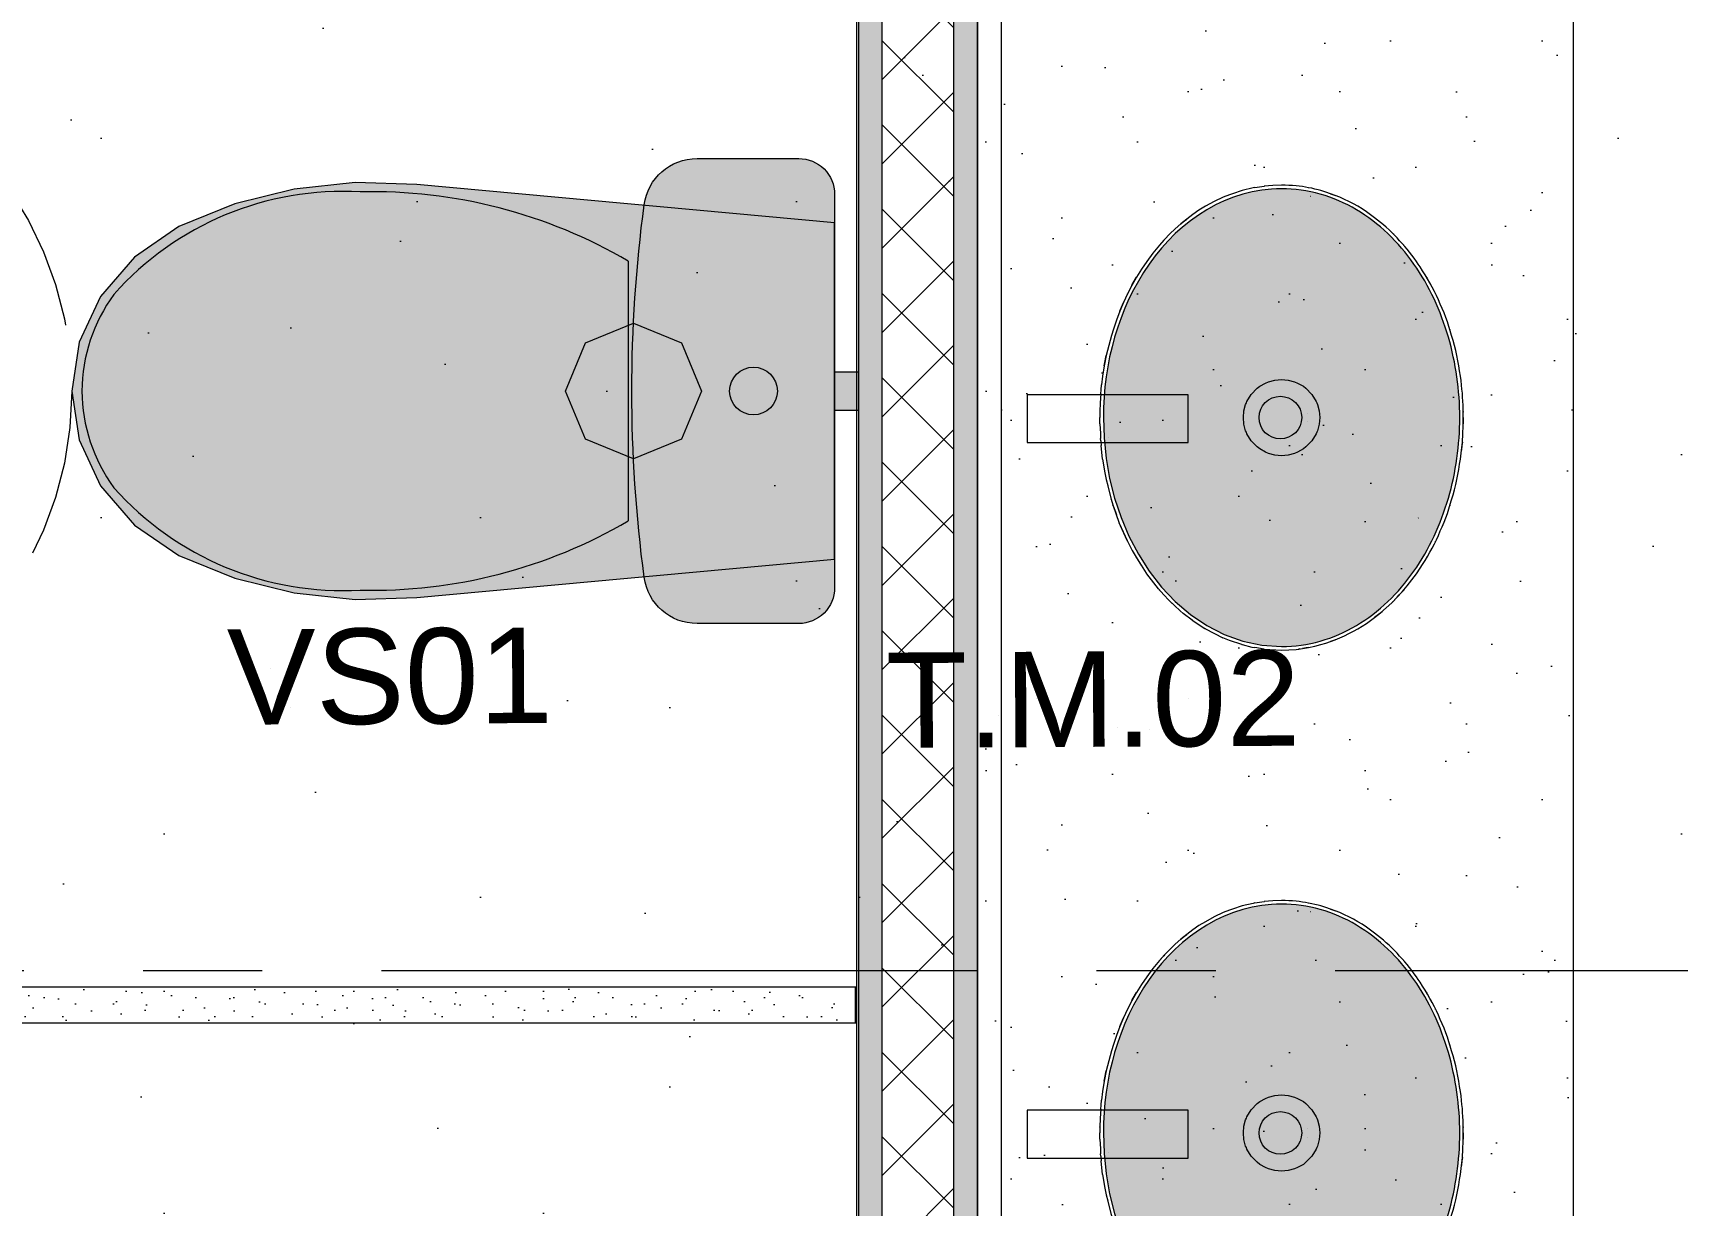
# Model space of a CAD drawing. Header units: metres. Extents: x -77 to 21.6, y -70.6 to -27.7.
# Drawn here: x -48.105 to -46.726, y -55.761 to -54.778 of the extents above; entities that cross this region are included whole.
import ezdxf

# ---------------------------------------------------------------- set-up
doc = ezdxf.new("R2010")
doc.units = ezdxf.units.M
doc.header["$MEASUREMENT"] = 0
doc.linetypes.add('Dot & Dashed', pattern=[0.6, 0.5, -0.05, 0, -0.05])
doc.linetypes.add('Hidden Line (2)', pattern=[0.195611, 0.141111, -0.0545])
for name, color, linetype, lineweight in [('0_Caneta_No__99', 7, 'Continuous', 20), ('LAJES.EST_Caneta_No__96', 252, 'Continuous', 0), ('LOUCAS-METAIS.ARQ_Caneta_No__96', 252, 'Continuous', 0), ('NOTAS BANCADAS_Caneta_No__99', 7, 'Continuous', 20), ('PAREDE CONSTRUIR_Caneta_No__241', 7, 'Continuous', 13), ('PAREDE CONSTRUIR_Caneta_No__83', 84, 'Continuous', 0), ('PAREDE.ARQ_Caneta_No__1', 7, 'Continuous', 35), ('PAREDE.ARQ_Caneta_No__241', 7, 'Continuous', 13)]:
    doc.layers.add(name, color=color, linetype=linetype, lineweight=lineweight)
for name, color, linetype, lineweight, true_color in [('LAJES.EST_Caneta_No__18', 7, 'Continuous', 0, 0xdfdfdf), ('LOUCAS-METAIS.ARQ_Caneta_No__13', 7, 'Continuous', 0, 0xaaaaaa), ('LOUCAS-METAIS.ARQ_Caneta_No__16', 7, 'Continuous', 0, 0xc9c9c9), ('LOUCAS-METAIS.ARQ_Caneta_No__18', 7, 'Continuous', 0, 0xdfdfdf), ('LOUCAS-METAIS.ARQ_Caneta_No__19', 7, 'Continuous', 0, 0xe9e9e9), ('PAREDE.ARQ_Caneta_No__97', 7, 'Continuous', 5, 0x6b6b6b), ('ZONA_Caneta_No__56', 7, 'Continuous', 0, 0xffe495)]:
    doc.layers.add(name, color=color, linetype=linetype, lineweight=lineweight, true_color=true_color)
doc.layers.add('NOTAS BANCADAS', color=7, linetype='Continuous')
doc.layers.add('PAREDE CONSTRUIR', color=7, linetype='Continuous')
doc.styles.add('GENERATED_STYLE_1', font='arial.ttf')
pattern_1 = [(45, (0, 0.2), (-0.06363961, 0.06363961), [0, -0.06, 0, -0.09]), (110, (0.2, 0.2), (0.08457234, 0.03078181), [0, -0.044, 0, -0.076])]

# ---------------------------------------------------------------- blocks, each defined once
blk = doc.blocks.new('WC Disabled 26')
at = {"layer": 'LOUCAS-METAIS.ARQ_Caneta_No__18', "linetype": 'Continuous', "lineweight": 0, "true_color": 0xdfdfdf}
for points in [[(-0.0113, -0.02), (0, -0.02), (0, 0), (-0.0113, 0)], [(0, -0.02), (0.0113, -0.02), (0.0113, 0), (0, 0)], [(0.0113, -0.02), (0.016, -0.02), (0.016, 0), (0.0113, 0)], [(-0.016, -0.02), (-0.0113, -0.02), (-0.0113, 0), (-0.016, 0)], [(0.165, -0.02), (-0.165, -0.02, 0.414214), (-0.195, -0.05), (-0.195, -0.1354, 0.375967), (-0.1562, -0.1797, 0.066259), (0.1562, -0.1797, 0.375967), (0.195, -0.1354), (0.195, -0.05, 0.414214)], [(-0.1694, -0.4734), (-0.157, -0.5232), (-0.138, -0.5701), (-0.1124, -0.6073), (-0.0794, -0.6358), (-0.041, -0.6538), (0, -0.66), (0.041, -0.6538), (0.0794, -0.6358), (0.1124, -0.6073), (0.138, -0.5701), (0.157, -0.5232), (0.1694, -0.4734), (0.1749, -0.4221), (0.1733, -0.3704), (0.141, -0.02), (-0.141, -0.02), (-0.1733, -0.3704), (-0.1749, -0.4221)]]:
    blk.add_hatch(color=254, dxfattribs=at).paths.add_polyline_path(points)
at = {"layer": 'LOUCAS-METAIS.ARQ_Caneta_No__13', "color": 253, "linetype": 'Continuous', "lineweight": 0, "true_color": 0xaaaaaa}
for p, q in [((-0.0113, 0), (0, 0)), ((0, 0), (0.0113, 0)), ((0.0113, 0), (0.016, 0)), ((0.016, -0.02), (0.016, 0)), ((-0.016, 0), (-0.0113, 0)), ((-0.016, -0.02), (-0.016, 0)), ((-0.016, -0.02), (-0.0113, -0.02)), ((-0.0113, -0.02), (0, -0.02)), ((0, -0.02), (0.0113, -0.02)), ((0.0113, -0.02), (0.016, -0.02)), ((-0.0403, -0.1484), (0, -0.1317)), ((0, -0.1317), (0.0403, -0.1484)), ((-0.057, -0.1887), (-0.0403, -0.1484)), ((0.0403, -0.1484), (0.057, -0.1887)), ((0, -0.193), (-0.1089, -0.193)), ((-0.0403, -0.229), (-0.057, -0.1887)), ((0.1089, -0.193), (0, -0.193)), ((0.057, -0.1887), (0.0403, -0.229)), ((0, -0.2457), (-0.0403, -0.229)), ((0.0403, -0.229), (0, -0.2457))]:
    blk.add_line(p, q, dxfattribs=at)
at = {"layer": 'LOUCAS-METAIS.ARQ_Caneta_No__13', "color": 253, "linetype": 'Continuous', "lineweight": 0, "true_color": 0xaaaaaa, "flags": 128}
blk.add_lwpolyline([(0.165, -0.02, -0.414214), (0.195, -0.05), (0.195, -0.1354, -0.375967), (0.1562, -0.1797, -0.066259), (-0.1562, -0.1797, -0.375967), (-0.195, -0.1354), (-0.195, -0.05, -0.414214), (-0.165, -0.02)], format="xyb", close=True, dxfattribs=at)
blk.add_lwpolyline([(-0.1694, -0.4734), (-0.157, -0.5232), (-0.138, -0.5701), (-0.1124, -0.6073), (-0.0794, -0.6358), (-0.041, -0.6538), (0, -0.66), (0.041, -0.6538), (0.0794, -0.6358), (0.1124, -0.6073), (0.138, -0.5701), (0.157, -0.5232), (0.1694, -0.4734), (0.1749, -0.4221), (0.1733, -0.3704), (0.141, -0.02), (-0.141, -0.02), (-0.1733, -0.3704), (-0.1749, -0.4221)], close=True, dxfattribs=at)
at = {"layer": 'LOUCAS-METAIS.ARQ_Caneta_No__13', "color": 253, "linetype": 'Continuous', "lineweight": 0, "true_color": 0xaaaaaa}
blk.add_circle((0, -0.088), 0.02, dxfattribs=at)
for centre, major_axis, start_param, end_param in [((0.2581, -0.4079), (0, 0.4255), 1.041392, 1.594412), ((-0.2581, -0.4079), (0, 0.4255), 4.688771, 5.241791), ((0.0895, -0.4323), (0, 0.2571), 1.515065, 2.415654), ((-0.0895, -0.4323), (0, 0.2571), 3.867528, 4.768116), ((0.0008, -0.5128), (0, 0.1386), 2.509088, 3.135732), ((-0.0008, -0.5128), (0, 0.1386), 3.147454, 3.774097)]:
    blk.add_ellipse(centre, major_axis=major_axis, ratio=0.999377, start_param=start_param, end_param=end_param, dxfattribs=at)
blk = doc.blocks.new('Tap 26')
at = {"layer": 'LOUCAS-METAIS.ARQ_Caneta_No__96', "color": 252, "linetype": 'Continuous', "lineweight": 0, "flags": 128}
blk.add_lwpolyline([(-0.02, -0.115), (0.02, -0.115), (0.02, 0.02), (-0.02, 0.02)], close=True, dxfattribs=at)
blk = doc.blocks.new('Cuba deca Oval 40x30(1)')
at = {"layer": 'LOUCAS-METAIS.ARQ_Caneta_No__19', "linetype": 'Continuous', "lineweight": 0, "true_color": 0x747474}
blk.add_hatch(color=8, dxfattribs=at).paths.add_polyline_path([(0.0076, 0.12), (0.0101, 0.1121), (0.0131, 0.1044), (0.0166, 0.097), (0.0206, 0.0897), (0.0251, 0.0827), (0.0299, 0.076), (0.0352, 0.0695), (0.0407, 0.0633), (0.0467, 0.0574), (0.0529, 0.0518), (0.0594, 0.0465), (0.0662, 0.0415), (0.0732, 0.0368), (0.0805, 0.0324), (0.0879, 0.0283), (0.0955, 0.0245), (0.1033, 0.0211), (0.1112, 0.0179), (0.1192, 0.0151), (0.1274, 0.0125), (0.1356, 0.0103), (0.1439, 0.0083), (0.1524, 0.0067), (0.1608, 0.0054), (0.1693, 0.0043), (0.1779, 0.0036), (0.1864, 0.0031), (0.195, 0.003), (0.2121, 0.0036), (0.2292, 0.0054), (0.2461, 0.0083), (0.2626, 0.0125), (0.2788, 0.0179), (0.2945, 0.0245), (0.3096, 0.0324), (0.3238, 0.0415), (0.3371, 0.0518), (0.3493, 0.0633), (0.3601, 0.076), (0.3694, 0.0897), (0.3769, 0.1044), (0.3824, 0.12), (0.3858, 0.136), (0.387, 0.1525), (0.3869, 0.1566), (0.3867, 0.1608), (0.3863, 0.1649), (0.3858, 0.169), (0.3852, 0.173), (0.3844, 0.1771), (0.3835, 0.1811), (0.3824, 0.185), (0.3812, 0.189), (0.3799, 0.1929), (0.3785, 0.1967), (0.3769, 0.2006), (0.3752, 0.2043), (0.3734, 0.208), (0.3714, 0.2117), (0.3694, 0.2153), (0.3672, 0.2188), (0.3649, 0.2223), (0.3626, 0.2257), (0.3601, 0.229), (0.3575, 0.2323), (0.3548, 0.2355), (0.3521, 0.2387), (0.3493, 0.2417), (0.3463, 0.2447), (0.3433, 0.2476), (0.3402, 0.2505), (0.3371, 0.2532), (0.3339, 0.2559), (0.3306, 0.2585), (0.3272, 0.2611), (0.3238, 0.2635), (0.3203, 0.2659), (0.3168, 0.2682), (0.3132, 0.2705), (0.3095, 0.2726), (0.3059, 0.2747), (0.3021, 0.2767), (0.2983, 0.2786), (0.2945, 0.2805), (0.2906, 0.2822), (0.2867, 0.2839), (0.2828, 0.2855), (0.2788, 0.2871), (0.2748, 0.2885), (0.2708, 0.2899), (0.2667, 0.2912), (0.2626, 0.2925), (0.2585, 0.2936), (0.2544, 0.2947), (0.2502, 0.2957), (0.2461, 0.2967), (0.2419, 0.2975), (0.2376, 0.2983), (0.2334, 0.299), (0.2292, 0.2996), (0.2249, 0.3002), (0.2207, 0.3007), (0.2164, 0.3011), (0.2121, 0.3014), (0.2079, 0.3017), (0.2036, 0.3019), (0.1993, 0.302), (0.195, 0.302), (0.1928, 0.302), (0.1907, 0.302), (0.1864, 0.3019), (0.1821, 0.3017), (0.1779, 0.3014), (0.1736, 0.3011), (0.1693, 0.3007), (0.1651, 0.3002), (0.1608, 0.2996), (0.1566, 0.299), (0.1523, 0.2983), (0.1481, 0.2975), (0.1439, 0.2966), (0.1398, 0.2957), (0.1356, 0.2947), (0.1315, 0.2936), (0.1274, 0.2925), (0.1233, 0.2912), (0.1192, 0.2899), (0.1152, 0.2885), (0.1112, 0.2871), (0.1072, 0.2855), (0.1033, 0.2839), (0.0993, 0.2822), (0.0955, 0.2805), (0.0917, 0.2786), (0.0879, 0.2767), (0.0841, 0.2747), (0.0804, 0.2726), (0.0768, 0.2705), (0.0732, 0.2682), (0.0697, 0.2659), (0.0662, 0.2635), (0.0628, 0.2611), (0.0594, 0.2585), (0.0561, 0.2559), (0.0529, 0.2532), (0.0497, 0.2505), (0.0467, 0.2476), (0.0437, 0.2447), (0.0407, 0.2417), (0.0379, 0.2387), (0.0351, 0.2355), (0.0325, 0.2323), (0.0299, 0.229), (0.0274, 0.2257), (0.0251, 0.2223), (0.0228, 0.2188), (0.0206, 0.2153), (0.0186, 0.2117), (0.0166, 0.208), (0.0148, 0.2043), (0.0131, 0.2006), (0.0115, 0.1967), (0.0101, 0.1929), (0.0088, 0.189), (0.0076, 0.185), (0.0065, 0.1811), (0.0056, 0.177), (0.0048, 0.173), (0.0042, 0.1689), (0.0037, 0.1649), (0.0033, 0.1607), (0.0031, 0.1566), (0.003, 0.1525), (0.0031, 0.1484), (0.0033, 0.1442), (0.0042, 0.136), (0.0056, 0.1279)])
at = {"layer": 'LOUCAS-METAIS.ARQ_Caneta_No__96', "color": 252, "linetype": 'Continuous', "lineweight": 0}
for p, q in [((0.1677, 0.3035), (0.1639, 0.3031)), ((0.1711, 0.3039), (0.1677, 0.3035)), ((0.1745, 0.3042), (0.1711, 0.3039)), ((0.1717, 0.3039), (0.1711, 0.3039)), ((0.1779, 0.3044), (0.1745, 0.3042)), ((0.175, 0.3042), (0.1749, 0.3042)), ((0.1751, 0.3042), (0.175, 0.3042)), ((0.1813, 0.3046), (0.1779, 0.3044)), ((0.1847, 0.3048), (0.1813, 0.3046)), ((0.1881, 0.3049), (0.1847, 0.3048)), ((0.1916, 0.305), (0.1881, 0.3049)), ((0.1899, 0.3049), (0.1897, 0.3049)), ((0.1899, 0.3049), (0.1905, 0.305)), ((0.195, 0.305), (0.1916, 0.305)), ((0.195, 0.305), (0.2001, 0.3049)), ((0.2019, 0.3049), (0.195, 0.305)), ((0.2006, 0.3049), (0.2001, 0.3049)), ((0.2087, 0.3046), (0.2019, 0.3049)), ((0.2155, 0.3042), (0.2087, 0.3046)), ((0.215, 0.3042), (0.2147, 0.3042)), ((0.2153, 0.3042), (0.215, 0.3042)), ((0.2155, 0.3042), (0.2183, 0.3039)), ((0.2223, 0.3035), (0.2155, 0.3042)), ((0.2183, 0.3039), (0.2223, 0.3035)), ((0.2298, 0.3026), (0.2223, 0.3035)), ((0.111, 0.2902), (0.1072, 0.2888)), ((0.1147, 0.2916), (0.111, 0.2902)), ((0.1185, 0.2929), (0.1147, 0.2916)), ((0.1192, 0.2899), (0.1152, 0.2885)), ((0.1223, 0.2941), (0.1185, 0.2929)), ((0.1233, 0.2912), (0.1192, 0.2899)), ((0.121, 0.2937), (0.1208, 0.2936)), ((0.121, 0.2937), (0.1215, 0.2938)), ((0.1261, 0.2952), (0.1223, 0.2941)), ((0.1274, 0.2925), (0.1233, 0.2912)), ((0.1303, 0.2964), (0.1261, 0.2952)), ((0.1315, 0.2936), (0.1274, 0.2925)), ((0.1345, 0.2975), (0.1303, 0.2964)), ((0.1356, 0.2947), (0.1315, 0.2936)), ((0.1388, 0.2986), (0.1345, 0.2975)), ((0.1398, 0.2957), (0.1356, 0.2947)), ((0.143, 0.2995), (0.1388, 0.2986)), ((0.1439, 0.2966), (0.1398, 0.2957)), ((0.1473, 0.3004), (0.143, 0.2995)), ((0.1481, 0.2975), (0.1439, 0.2966)), ((0.1516, 0.3012), (0.1473, 0.3004)), ((0.1487, 0.3007), (0.1473, 0.3004)), ((0.1523, 0.2983), (0.1481, 0.2975)), ((0.1516, 0.3012), (0.1487, 0.3007)), ((0.1559, 0.3019), (0.1516, 0.3012)), ((0.1566, 0.299), (0.1523, 0.2983)), ((0.1602, 0.3026), (0.1559, 0.3019)), ((0.1608, 0.2996), (0.1566, 0.299)), ((0.1639, 0.3031), (0.1602, 0.3026)), ((0.1651, 0.3002), (0.1608, 0.2996)), ((0.1693, 0.3007), (0.1651, 0.3002)), ((0.1736, 0.3011), (0.1693, 0.3007)), ((0.1779, 0.3014), (0.1736, 0.3011)), ((0.1821, 0.3017), (0.1779, 0.3014)), ((0.1864, 0.3019), (0.1821, 0.3017)), ((0.1907, 0.302), (0.1864, 0.3019)), ((0.1928, 0.302), (0.1907, 0.302)), ((0.195, 0.302), (0.1928, 0.302)), ((0.1993, 0.302), (0.195, 0.302)), ((0.2036, 0.3019), (0.1993, 0.302)), ((0.2079, 0.3017), (0.2036, 0.3019)), ((0.2121, 0.3014), (0.2079, 0.3017)), ((0.2164, 0.3011), (0.2121, 0.3014)), ((0.2207, 0.3007), (0.2164, 0.3011)), ((0.2249, 0.3002), (0.2207, 0.3007)), ((0.2292, 0.2996), (0.2249, 0.3002)), ((0.2334, 0.299), (0.2292, 0.2996)), ((0.2341, 0.3019), (0.2298, 0.3026)), ((0.2376, 0.2983), (0.2334, 0.299)), ((0.2384, 0.3012), (0.2341, 0.3019)), ((0.2419, 0.2975), (0.2376, 0.2983)), ((0.2413, 0.3007), (0.2384, 0.3012)), ((0.2427, 0.3004), (0.2384, 0.3012)), ((0.2427, 0.3004), (0.2413, 0.3007)), ((0.2461, 0.2967), (0.2419, 0.2975)), ((0.247, 0.2995), (0.2427, 0.3004)), ((0.2502, 0.2957), (0.2461, 0.2967)), ((0.2512, 0.2986), (0.247, 0.2995)), ((0.2544, 0.2947), (0.2502, 0.2957)), ((0.2555, 0.2975), (0.2512, 0.2986)), ((0.2585, 0.2936), (0.2544, 0.2947)), ((0.2597, 0.2964), (0.2555, 0.2975)), ((0.2626, 0.2925), (0.2585, 0.2936)), ((0.2639, 0.2952), (0.2597, 0.2964)), ((0.2667, 0.2912), (0.2626, 0.2925)), ((0.2677, 0.2941), (0.2639, 0.2952)), ((0.2708, 0.2899), (0.2667, 0.2912)), ((0.2715, 0.2929), (0.2677, 0.2941)), ((0.2685, 0.2938), (0.269, 0.2937)), ((0.2692, 0.2936), (0.269, 0.2937)), ((0.2748, 0.2885), (0.2708, 0.2899)), ((0.2753, 0.2916), (0.2715, 0.2929)), ((0.279, 0.2902), (0.2753, 0.2916)), ((0.2828, 0.2888), (0.279, 0.2902)), ((0.0821, 0.277), (0.0786, 0.275)), ((0.0856, 0.2789), (0.0821, 0.277)), ((0.0834, 0.2777), (0.0821, 0.277)), ((0.0856, 0.2789), (0.0834, 0.2777)), ((0.0879, 0.2767), (0.0841, 0.2747)), ((0.0891, 0.2807), (0.0856, 0.2789)), ((0.0917, 0.2786), (0.0879, 0.2767)), ((0.0926, 0.2824), (0.0891, 0.2807)), ((0.0913, 0.2818), (0.0909, 0.2816)), ((0.0915, 0.2819), (0.0913, 0.2818)), ((0.0955, 0.2805), (0.0917, 0.2786)), ((0.0962, 0.2841), (0.0926, 0.2824)), ((0.0993, 0.2822), (0.0955, 0.2805)), ((0.0999, 0.2857), (0.0962, 0.2841)), ((0.1033, 0.2839), (0.0993, 0.2822)), ((0.1035, 0.2873), (0.0999, 0.2857)), ((0.1072, 0.2855), (0.1033, 0.2839)), ((0.1072, 0.2888), (0.1035, 0.2873)), ((0.1043, 0.2876), (0.1035, 0.2873)), ((0.1059, 0.2883), (0.1043, 0.2876)), ((0.1061, 0.2883), (0.1059, 0.2883)), ((0.1112, 0.2871), (0.1072, 0.2855)), ((0.1152, 0.2885), (0.1112, 0.2871)), ((0.2788, 0.2871), (0.2748, 0.2885)), ((0.2828, 0.2855), (0.2788, 0.2871)), ((0.2865, 0.2873), (0.2828, 0.2888)), ((0.2867, 0.2839), (0.2828, 0.2855)), ((0.2841, 0.2883), (0.2839, 0.2883)), ((0.2857, 0.2876), (0.2841, 0.2883)), ((0.2865, 0.2873), (0.2857, 0.2876)), ((0.2901, 0.2857), (0.2865, 0.2873)), ((0.2906, 0.2822), (0.2867, 0.2839)), ((0.2938, 0.2841), (0.2901, 0.2857)), ((0.2945, 0.2805), (0.2906, 0.2822)), ((0.2974, 0.2824), (0.2938, 0.2841)), ((0.2983, 0.2786), (0.2945, 0.2805)), ((0.3009, 0.2807), (0.2974, 0.2824)), ((0.3021, 0.2767), (0.2983, 0.2786)), ((0.2987, 0.2818), (0.2985, 0.2819)), ((0.2991, 0.2816), (0.2987, 0.2818)), ((0.3044, 0.2789), (0.3009, 0.2807)), ((0.3059, 0.2747), (0.3021, 0.2767)), ((0.3079, 0.277), (0.3044, 0.2789)), ((0.3066, 0.2777), (0.3044, 0.2789)), ((0.3079, 0.277), (0.3066, 0.2777)), ((0.3114, 0.275), (0.3079, 0.277)), ((0.0614, 0.2638), (0.0588, 0.2619)), ((0.064, 0.2656), (0.0614, 0.2638)), ((0.0662, 0.2635), (0.0628, 0.2611)), ((0.0663, 0.2672), (0.064, 0.2656)), ((0.0697, 0.2659), (0.0662, 0.2635)), ((0.0686, 0.2688), (0.0663, 0.2672)), ((0.0719, 0.2709), (0.0686, 0.2688)), ((0.0732, 0.2682), (0.0697, 0.2659)), ((0.0752, 0.273), (0.0719, 0.2709)), ((0.0768, 0.2705), (0.0732, 0.2682)), ((0.0786, 0.275), (0.0752, 0.273)), ((0.0804, 0.2726), (0.0768, 0.2705)), ((0.0773, 0.2743), (0.0771, 0.2741)), ((0.0773, 0.2743), (0.0777, 0.2745)), ((0.0841, 0.2747), (0.0804, 0.2726)), ((0.279, 0.2673), (0.2793, 0.2672)), ((0.3095, 0.2726), (0.3059, 0.2747)), ((0.3132, 0.2705), (0.3095, 0.2726)), ((0.3148, 0.273), (0.3114, 0.275)), ((0.3123, 0.2745), (0.3127, 0.2743)), ((0.3129, 0.2741), (0.3127, 0.2743)), ((0.3168, 0.2682), (0.3132, 0.2705)), ((0.3181, 0.2709), (0.3148, 0.273)), ((0.3203, 0.2659), (0.3168, 0.2682)), ((0.3214, 0.2688), (0.3181, 0.2709)), ((0.3238, 0.2635), (0.3203, 0.2659)), ((0.326, 0.2656), (0.3214, 0.2688)), ((0.3272, 0.2611), (0.3238, 0.2635)), ((0.3312, 0.2619), (0.326, 0.2656)), ((0.0443, 0.2495), (0.042, 0.2473)), ((0.0466, 0.2516), (0.0443, 0.2495)), ((0.0463, 0.2513), (0.0466, 0.2516)), ((0.049, 0.2538), (0.0466, 0.2516)), ((0.0497, 0.2505), (0.0467, 0.2476)), ((0.0514, 0.2559), (0.049, 0.2538)), ((0.0529, 0.2532), (0.0497, 0.2505)), ((0.0503, 0.255), (0.0499, 0.2546)), ((0.0503, 0.255), (0.0504, 0.2551)), ((0.0538, 0.2579), (0.0514, 0.2559)), ((0.0561, 0.2559), (0.0529, 0.2532)), ((0.0563, 0.2599), (0.0538, 0.2579)), ((0.0594, 0.2585), (0.0561, 0.2559)), ((0.0588, 0.2619), (0.0563, 0.2599)), ((0.0628, 0.2611), (0.0594, 0.2585)), ((0.3306, 0.2585), (0.3272, 0.2611)), ((0.3339, 0.2559), (0.3306, 0.2585)), ((0.3362, 0.2579), (0.3312, 0.2619)), ((0.3371, 0.2532), (0.3339, 0.2559)), ((0.341, 0.2538), (0.3362, 0.2579)), ((0.3402, 0.2505), (0.3371, 0.2532)), ((0.3392, 0.2553), (0.3397, 0.255)), ((0.3405, 0.2542), (0.3397, 0.255)), ((0.3433, 0.2476), (0.3402, 0.2505)), ((0.3437, 0.2513), (0.341, 0.2538)), ((0.3457, 0.2495), (0.341, 0.2538)), ((0.3457, 0.2495), (0.3437, 0.2513)), ((0.3503, 0.245), (0.3457, 0.2495)), ((0.0313, 0.2356), (0.0293, 0.2331)), ((0.0307, 0.2349), (0.0313, 0.2356)), ((0.0333, 0.238), (0.0313, 0.2356)), ((0.0324, 0.237), (0.032, 0.2365)), ((0.0325, 0.237), (0.0324, 0.237)), ((0.0351, 0.2355), (0.0325, 0.2323)), ((0.0354, 0.2404), (0.0333, 0.238)), ((0.0379, 0.2387), (0.0351, 0.2355)), ((0.0376, 0.2427), (0.0354, 0.2404)), ((0.0397, 0.245), (0.0376, 0.2427)), ((0.0407, 0.2417), (0.0379, 0.2387)), ((0.042, 0.2473), (0.0397, 0.245)), ((0.0437, 0.2447), (0.0407, 0.2417)), ((0.041, 0.2463), (0.0409, 0.2462)), ((0.041, 0.2463), (0.0412, 0.2465)), ((0.0467, 0.2476), (0.0437, 0.2447)), ((0.3463, 0.2447), (0.3433, 0.2476)), ((0.3493, 0.2417), (0.3463, 0.2447)), ((0.3477, 0.2475), (0.349, 0.2463)), ((0.3493, 0.2459), (0.349, 0.2463)), ((0.3521, 0.2387), (0.3493, 0.2417)), ((0.3546, 0.2404), (0.3503, 0.245)), ((0.3548, 0.2355), (0.3521, 0.2387)), ((0.3587, 0.2356), (0.3546, 0.2404)), ((0.3575, 0.2323), (0.3548, 0.2355)), ((0.3576, 0.237), (0.3571, 0.2375)), ((0.3584, 0.2359), (0.3576, 0.237)), ((0.3626, 0.2306), (0.3587, 0.2356)), ((0.3587, 0.2356), (0.3593, 0.2349)), ((0.3593, 0.2349), (0.3626, 0.2306)), ((0.0224, 0.2237), (0.02, 0.2201)), ((0.0248, 0.2272), (0.0224, 0.2237)), ((0.0251, 0.2223), (0.0228, 0.2188)), ((0.0247, 0.227), (0.0247, 0.227)), ((0.0247, 0.227), (0.0247, 0.227)), ((0.0274, 0.2306), (0.0248, 0.2272)), ((0.0274, 0.2257), (0.0251, 0.2223)), ((0.0293, 0.2331), (0.0274, 0.2306)), ((0.0299, 0.229), (0.0274, 0.2257)), ((0.0325, 0.2323), (0.0299, 0.229)), ((0.3601, 0.229), (0.3575, 0.2323)), ((0.3626, 0.2257), (0.3601, 0.229)), ((0.3652, 0.2272), (0.3626, 0.2306)), ((0.3649, 0.2223), (0.3626, 0.2257)), ((0.3672, 0.2188), (0.3649, 0.2223)), ((0.3676, 0.2237), (0.3652, 0.2272)), ((0.37, 0.2201), (0.3676, 0.2237)), ((0.0138, 0.209), (0.012, 0.2053)), ((0.0158, 0.2128), (0.0138, 0.209)), ((0.0166, 0.208), (0.0148, 0.2043)), ((0.0178, 0.2164), (0.0158, 0.2128)), ((0.0186, 0.2117), (0.0166, 0.208)), ((0.02, 0.2201), (0.0178, 0.2164)), ((0.0206, 0.2153), (0.0186, 0.2117)), ((0.0228, 0.2188), (0.0206, 0.2153)), ((0.3694, 0.2153), (0.3672, 0.2188)), ((0.3714, 0.2117), (0.3694, 0.2153)), ((0.3722, 0.2164), (0.37, 0.2201)), ((0.3734, 0.208), (0.3714, 0.2117)), ((0.3742, 0.2128), (0.3722, 0.2164)), ((0.3752, 0.2043), (0.3734, 0.208)), ((0.3762, 0.209), (0.3742, 0.2128)), ((0.3781, 0.2053), (0.3762, 0.209)), ((0.0072, 0.1936), (0.0058, 0.1896)), ((0.0086, 0.1975), (0.0072, 0.1936)), ((0.0072, 0.1936), (0.0081, 0.1962)), ((0.0081, 0.1962), (0.0086, 0.1975)), ((0.0102, 0.2014), (0.0086, 0.1975)), ((0.0115, 0.1967), (0.0101, 0.1929)), ((0.012, 0.2053), (0.0102, 0.2014)), ((0.0131, 0.2006), (0.0115, 0.1967)), ((0.0148, 0.2043), (0.0131, 0.2006)), ((0.3769, 0.2006), (0.3752, 0.2043)), ((0.3785, 0.1967), (0.3769, 0.2006)), ((0.3798, 0.2014), (0.3781, 0.2053)), ((0.3799, 0.1929), (0.3785, 0.1967)), ((0.3814, 0.1975), (0.3798, 0.2014)), ((0.3814, 0.1975), (0.3819, 0.1962)), ((0.3828, 0.1936), (0.3814, 0.1975)), ((0.3819, 0.1962), (0.3828, 0.1936)), ((0.3842, 0.1896), (0.3828, 0.1936)), ((0.0033, 0.1805), (0.0027, 0.1779)), ((0.0039, 0.1831), (0.0033, 0.1805)), ((0.0046, 0.1856), (0.0039, 0.1831)), ((0.0058, 0.1896), (0.0046, 0.1856)), ((0.0065, 0.1811), (0.0056, 0.177)), ((0.0076, 0.185), (0.0065, 0.1811)), ((0.0088, 0.189), (0.0076, 0.185)), ((0.0101, 0.1929), (0.0088, 0.189)), ((0.1755, 0.1779), (0.1814, 0.1815)), ((0.1814, 0.1815), (0.1827, 0.182)), ((0.1827, 0.182), (0.184, 0.1826)), ((0.184, 0.1826), (0.1894, 0.184)), ((0.1894, 0.184), (0.195, 0.1845)), ((0.195, 0.1845), (0.2006, 0.184)), ((0.2006, 0.184), (0.206, 0.1826)), ((0.206, 0.1826), (0.2073, 0.182)), ((0.2073, 0.182), (0.2086, 0.1815)), ((0.2086, 0.1815), (0.2145, 0.1779)), ((0.3812, 0.189), (0.3799, 0.1929)), ((0.3824, 0.185), (0.3812, 0.189)), ((0.3835, 0.1811), (0.3824, 0.185)), ((0.3844, 0.1771), (0.3835, 0.1811)), ((0.3854, 0.1856), (0.3842, 0.1896)), ((0.3867, 0.1805), (0.3854, 0.1856)), ((0.3878, 0.1752), (0.3867, 0.1805)), ((0.0009, 0.1673), (0.0006, 0.1647)), ((0.0013, 0.17), (0.0009, 0.1673)), ((0.0009, 0.167), (0.0009, 0.1671)), ((0.0009, 0.1669), (0.0009, 0.167)), ((0.0017, 0.1726), (0.0013, 0.17)), ((0.0022, 0.1752), (0.0017, 0.1726)), ((0.0022, 0.1752), (0.0021, 0.1748)), ((0.0027, 0.1779), (0.0022, 0.1752)), ((0.0042, 0.1689), (0.0037, 0.1649)), ((0.0048, 0.173), (0.0042, 0.1689)), ((0.0056, 0.177), (0.0048, 0.173)), ((0.0096, 0.1771), (0.0095, 0.1768)), ((0.1649, 0.1634), (0.166, 0.166)), ((0.166, 0.166), (0.1687, 0.1708)), ((0.1687, 0.1708), (0.1704, 0.173)), ((0.1704, 0.173), (0.1755, 0.1779)), ((0.1915, 0.1747), (0.1915, 0.1747)), ((0.1985, 0.1747), (0.1985, 0.1747)), ((0.2145, 0.1779), (0.2196, 0.173)), ((0.2196, 0.173), (0.2213, 0.1708)), ((0.2213, 0.1708), (0.224, 0.166)), ((0.224, 0.166), (0.2251, 0.1634)), ((0.3852, 0.173), (0.3844, 0.1771)), ((0.3858, 0.169), (0.3852, 0.173)), ((0.3863, 0.1649), (0.3858, 0.169)), ((0.3879, 0.1748), (0.3878, 0.1752)), ((0.3887, 0.17), (0.3878, 0.1752)), ((0.3879, 0.1748), (0.3887, 0.17)), ((0.3894, 0.1647), (0.3887, 0.17)), ((0.389, 0.1679), (0.3891, 0.167)), ((0.3892, 0.1665), (0.3891, 0.167)), ((0.0002, 0.1586), (0, 0.1555)), ((0, 0.1555), (0, 0.1525)), ((0, 0.1525), (0.0002, 0.1452)), ((0.0003, 0.1616), (0.0002, 0.1586)), ((0.0006, 0.1647), (0.0003, 0.1616)), ((0.0031, 0.1566), (0.003, 0.1525)), ((0.003, 0.1525), (0.0031, 0.1484)), ((0.0033, 0.1607), (0.0031, 0.1566)), ((0.0037, 0.1649), (0.0033, 0.1607)), ((0.163, 0.1525), (0.1635, 0.158)), ((0.1635, 0.147), (0.163, 0.1525)), ((0.1635, 0.158), (0.1649, 0.1634)), ((0.2251, 0.1634), (0.2265, 0.158)), ((0.2265, 0.158), (0.227, 0.1525)), ((0.227, 0.1525), (0.2265, 0.147)), ((0.3858, 0.136), (0.387, 0.1525)), ((0.3867, 0.1608), (0.3863, 0.1649)), ((0.3869, 0.1566), (0.3867, 0.1608)), ((0.387, 0.1525), (0.3869, 0.1566)), ((0.3891, 0.1379), (0.39, 0.1525)), ((0.3898, 0.1586), (0.3894, 0.1647)), ((0.39, 0.1525), (0.3898, 0.1586)), ((0.0002, 0.1452), (0.0009, 0.138)), ((0.0009, 0.138), (0.0009, 0.1381)), ((0.0009, 0.138), (0.0009, 0.138)), ((0.0021, 0.1302), (0.0009, 0.138)), ((0.0031, 0.1484), (0.0033, 0.1442)), ((0.0033, 0.1442), (0.0042, 0.136)), ((0.1649, 0.1416), (0.1635, 0.147)), ((0.166, 0.139), (0.1649, 0.1416)), ((0.1687, 0.1342), (0.166, 0.139)), ((0.224, 0.139), (0.2213, 0.1342)), ((0.2251, 0.1416), (0.224, 0.139)), ((0.2265, 0.147), (0.2251, 0.1416)), ((0.3891, 0.138), (0.3891, 0.138)), ((0.0021, 0.1302), (0.0024, 0.1286)), ((0.0024, 0.1286), (0.0046, 0.1194)), ((0.0042, 0.136), (0.0056, 0.1279)), ((0.0056, 0.1279), (0.0076, 0.12)), ((0.1704, 0.132), (0.1687, 0.1342)), ((0.1755, 0.1271), (0.1704, 0.132)), ((0.1814, 0.1235), (0.1755, 0.1271)), ((0.2145, 0.1271), (0.2086, 0.1235)), ((0.2196, 0.132), (0.2145, 0.1271)), ((0.2213, 0.1342), (0.2196, 0.132)), ((0.3824, 0.12), (0.3858, 0.136)), ((0.3854, 0.1194), (0.3874, 0.1275)), ((0.3874, 0.1275), (0.3879, 0.1302)), ((0.3891, 0.1379), (0.3879, 0.1302)), ((0.0046, 0.1194), (0.0072, 0.1114)), ((0.0072, 0.1114), (0.0081, 0.1088)), ((0.0076, 0.12), (0.0101, 0.1121)), ((0.0101, 0.1121), (0.0131, 0.1044)), ((0.1827, 0.123), (0.1814, 0.1235)), ((0.184, 0.1224), (0.1827, 0.123)), ((0.1894, 0.121), (0.184, 0.1224)), ((0.195, 0.1205), (0.1894, 0.121)), ((0.2006, 0.121), (0.195, 0.1205)), ((0.206, 0.1224), (0.2006, 0.121)), ((0.2073, 0.123), (0.206, 0.1224)), ((0.2086, 0.1235), (0.2073, 0.123)), ((0.3769, 0.1044), (0.3824, 0.12)), ((0.3853, 0.1191), (0.3819, 0.1088)), ((0.3853, 0.1191), (0.3854, 0.1194)), ((0.0081, 0.1088), (0.0102, 0.1036)), ((0.0102, 0.1036), (0.0138, 0.096)), ((0.0131, 0.1044), (0.0166, 0.097)), ((0.0166, 0.097), (0.0206, 0.0897)), ((0.3694, 0.0897), (0.3769, 0.1044)), ((0.3719, 0.0882), (0.3796, 0.1033)), ((0.3722, 0.0886), (0.3796, 0.1033)), ((0.3819, 0.1088), (0.3796, 0.1033)), ((0.3798, 0.1036), (0.3797, 0.1035)), ((0.0138, 0.096), (0.0178, 0.0886)), ((0.0178, 0.0886), (0.0211, 0.0832)), ((0.0206, 0.0897), (0.0251, 0.0827)), ((0.0211, 0.0832), (0.0247, 0.078)), ((0.3601, 0.076), (0.3694, 0.0897)), ((0.3649, 0.0775), (0.3719, 0.0882)), ((0.3653, 0.078), (0.3692, 0.084)), ((0.3722, 0.0886), (0.3719, 0.0882)), ((0.0247, 0.078), (0.0247, 0.078)), ((0.0247, 0.078), (0.0285, 0.073)), ((0.0247, 0.078), (0.0247, 0.078)), ((0.0251, 0.0827), (0.0299, 0.076)), ((0.0285, 0.073), (0.0324, 0.068)), ((0.0307, 0.0701), (0.0285, 0.073)), ((0.0299, 0.076), (0.0352, 0.0695)), ((0.0324, 0.068), (0.0307, 0.0701)), ((0.0352, 0.0695), (0.0407, 0.0633)), ((0.3493, 0.0633), (0.3601, 0.076)), ((0.3593, 0.0701), (0.357, 0.0674)), ((0.3649, 0.0775), (0.3593, 0.0701)), ((0.3653, 0.078), (0.3651, 0.0777)), ((0.0324, 0.068), (0.0366, 0.0633)), ((0.0366, 0.0633), (0.041, 0.0587)), ((0.0407, 0.0633), (0.0467, 0.0574)), ((0.041, 0.0587), (0.0456, 0.0543)), ((0.0467, 0.0574), (0.0529, 0.0518)), ((0.3371, 0.0518), (0.3493, 0.0633)), ((0.3437, 0.0537), (0.3482, 0.058)), ((0.3482, 0.058), (0.357, 0.0674)), ((0.349, 0.0587), (0.3485, 0.0582)), ((0.349, 0.0587), (0.3534, 0.0635)), ((0.3575, 0.0679), (0.3576, 0.068)), ((0.0456, 0.0543), (0.0463, 0.0537)), ((0.0456, 0.0543), (0.0503, 0.05)), ((0.0463, 0.0537), (0.0503, 0.05)), ((0.0503, 0.05), (0.0503, 0.05)), ((0.0503, 0.05), (0.057, 0.0445)), ((0.0529, 0.0518), (0.0594, 0.0465)), ((0.057, 0.0445), (0.064, 0.0394)), ((0.0594, 0.0465), (0.0662, 0.0415)), ((0.0662, 0.0415), (0.0732, 0.0368)), ((0.3096, 0.0324), (0.3238, 0.0415)), ((0.3238, 0.0415), (0.3371, 0.0518)), ((0.3387, 0.0492), (0.326, 0.0394)), ((0.3387, 0.0492), (0.3437, 0.0537)), ((0.3397, 0.05), (0.3394, 0.0498)), ((0.064, 0.0394), (0.0705, 0.0349)), ((0.0705, 0.0349), (0.0772, 0.0308)), ((0.0732, 0.0368), (0.0805, 0.0324)), ((0.0772, 0.0308), (0.0841, 0.0269)), ((0.0834, 0.0273), (0.0772, 0.0308)), ((0.0773, 0.0308), (0.0773, 0.0307)), ((0.0805, 0.0324), (0.0879, 0.0283)), ((0.0879, 0.0283), (0.0955, 0.0245)), ((0.2945, 0.0245), (0.3096, 0.0324)), ((0.3066, 0.0273), (0.3121, 0.0304)), ((0.3121, 0.0304), (0.3255, 0.039)), ((0.3127, 0.0307), (0.3123, 0.0305)), ((0.3127, 0.0307), (0.3193, 0.035)), ((0.326, 0.0394), (0.3255, 0.039)), ((0.0841, 0.0269), (0.0834, 0.0273)), ((0.0841, 0.0269), (0.0912, 0.0233)), ((0.0912, 0.0233), (0.0984, 0.0199)), ((0.0912, 0.0232), (0.0913, 0.0232)), ((0.0913, 0.0232), (0.0915, 0.0231)), ((0.0955, 0.0245), (0.1033, 0.0211)), ((0.1043, 0.0174), (0.0984, 0.0199)), ((0.0984, 0.0199), (0.1057, 0.0168)), ((0.1033, 0.0211), (0.1112, 0.0179)), ((0.1057, 0.0168), (0.1043, 0.0174)), ((0.1057, 0.0168), (0.1132, 0.014)), ((0.1058, 0.0168), (0.1059, 0.0167)), ((0.1059, 0.0167), (0.1061, 0.0167)), ((0.1112, 0.0179), (0.1192, 0.0151)), ((0.1132, 0.014), (0.1207, 0.0114)), ((0.1192, 0.0151), (0.1274, 0.0125)), ((0.2626, 0.0125), (0.2788, 0.0179)), ((0.2682, 0.0111), (0.2834, 0.0164)), ((0.269, 0.0113), (0.2763, 0.014)), ((0.2788, 0.0179), (0.2945, 0.0245)), ((0.2834, 0.0164), (0.298, 0.0229)), ((0.2857, 0.0174), (0.2834, 0.0164)), ((0.284, 0.0167), (0.2841, 0.0167)), ((0.298, 0.0229), (0.2857, 0.0174)), ((0.298, 0.0229), (0.3066, 0.0273)), ((0.2984, 0.0231), (0.2987, 0.0232)), ((0.2987, 0.0232), (0.3066, 0.0273)), ((0.1207, 0.0114), (0.1261, 0.0098)), ((0.121, 0.0114), (0.121, 0.0113)), ((0.1261, 0.0098), (0.1345, 0.0075)), ((0.1274, 0.0125), (0.1356, 0.0103)), ((0.1345, 0.0075), (0.143, 0.0055)), ((0.1356, 0.0103), (0.1439, 0.0083)), ((0.1487, 0.0043), (0.143, 0.0055)), ((0.143, 0.0055), (0.1516, 0.0038)), ((0.1439, 0.0083), (0.1524, 0.0067)), ((0.1516, 0.0038), (0.1487, 0.0043)), ((0.1516, 0.0038), (0.1602, 0.0024)), ((0.1524, 0.0067), (0.1608, 0.0054)), ((0.1602, 0.0024), (0.1676, 0.0015)), ((0.1608, 0.0054), (0.1693, 0.0043)), ((0.1717, 0.0011), (0.1676, 0.0015)), ((0.1693, 0.0043), (0.1779, 0.0036)), ((0.1751, 0.0008), (0.1717, 0.0011)), ((0.175, 0.0008), (0.1751, 0.0008)), ((0.175, 0.0008), (0.175, 0.0008)), ((0.1751, 0.0008), (0.1825, 0.0003)), ((0.1779, 0.0036), (0.1864, 0.0031)), ((0.1825, 0.0003), (0.19, 0)), ((0.1864, 0.0031), (0.195, 0.003)), ((0.1898, 0.0001), (0.1899, 0.0001)), ((0.19, 0.0001), (0.1899, 0.0001)), ((0.19, 0), (0.195, 0)), ((0.195, 0.003), (0.2121, 0.0036)), ((0.2001, 0.0001), (0.195, 0)), ((0.2001, 0.0001), (0.2083, 0.0005)), ((0.2083, 0.0005), (0.2125, 0.0006)), ((0.2116, 0.0074), (0.2117, 0.0074)), ((0.2121, 0.0036), (0.2292, 0.0054)), ((0.2145, 0.0008), (0.2125, 0.0006)), ((0.2145, 0.0008), (0.215, 0.0008)), ((0.215, 0.0008), (0.2183, 0.0011)), ((0.2298, 0.0024), (0.2183, 0.0011)), ((0.2292, 0.0054), (0.2461, 0.0083)), ((0.2298, 0.0024), (0.2413, 0.0043)), ((0.2413, 0.0043), (0.2468, 0.0054)), ((0.2461, 0.0083), (0.2626, 0.0125)), ((0.2468, 0.0054), (0.2635, 0.0096)), ((0.247, 0.0055), (0.2469, 0.0055)), ((0.247, 0.0055), (0.252, 0.0068)), ((0.2635, 0.0096), (0.2682, 0.0111)), ((0.2639, 0.0098), (0.2635, 0.0096)), ((0.269, 0.0113), (0.2684, 0.0111))]:
    blk.add_line(p, q, dxfattribs=at)
blk.add_circle((0.195, 0.1515), 0.0179, dxfattribs=at)
blk = doc.blocks.new('Label_29_6', base_point=(-47.8324, -55.2533))
at = {"layer": 'NOTAS BANCADAS_Caneta_No__99', "color": 7, "lineweight": 20, "insert": (-47.693, -55.2768), "char_height": 0.08, "attachment_point": 2, "rotation": 0.323, "style": 'GENERATED_STYLE_1'}
blk.add_mtext('\\A1;{\\pqc;\\pt0,99;\\fArial|b0|i0|c0|p0;\\W1.000000;VS01\\fArial|b0|i0|c0|p0;\\W1.000000;\\A1{\\H.66x;\\S^  ;}\\fArial|b0|i0|c0|p0;\\W1.000000;\\fArial|b0|i0|c0|p0;\\W1.000000;\\A1{\\H.66x;\\S^  ;}\\fArial|b0|i0|c0|p0;\\W1.000000;\\fArial|b0|i0|c0|p0;\\W1.000000;\\fArial|b0|i0|c0|p0;\\W1.000000;\\fArial|b0|i0|c0|p0;\\W1.000000;\\fArial|b0|i0|c0|p0;\\W1.000000;\\fArial|b0|i0|c0|p0;\\W1.000000;\\fArial|b0|i0|c0|p0;\\W1.000000;\\A1{\\H.66x;\\S^  ;}\\fArial|b0|i0|c0|p0;\\W1.000000;\\fArial|b0|i0|c0|p0;\\W1.000000;\\A1{\\H.66x;\\S^  ;}\\fArial|b0|i0|c0|p0;\\W1.000000;\\fArial|b0|i0|c0|p0;\\W1.000000;\\fArial|b0|i0|c0|p0;\\W1.000000;\\fArial|b0|i0|c0|p0;\\W1.000000;\\fArial|b0|i0|c0|p0;\\W1.000000;\\fArial|b0|i0|c0|p0;\\W1.000000;\\fArial|b0|i0|c0|p0;\\W1.000000;\\A1{\\H.66x;\\S^  ;}\\fArial|b0|i0|c0|p0;\\W1.000000;\\fArial|b0|i0|c0|p0;\\W1.000000;\\A1{\\H.66x;\\S^  ;}\\fArial|b0|i0|c0|p0;\\W1.000000;\\fArial|b0|i0|c0|p0;\\W1.000000;\\fArial|b0|i0|c0|p0;\\W1.000000;\\fArial|b0|i0|c0|p0;\\W1.000000;\\fArial|b0|i0|c0|p0;\\W1.000000;\\fArial|b0|i0|c0|p0;\\W1.000000;\\fArial|b0|i0|c0|p0;\\W1.000000;\\A1{\\H.66x;\\S^  ;}\\fArial|b0|i0|c0|p0;\\W1.000000;\\fArial|b0|i0|c0|p0;\\W1.000000;\\A1{\\H.66x;\\S^  ;}\\fArial|b0|i0|c0|p0;\\W1.000000;\\fArial|b0|i0|c0|p0;\\W1.000000;\\fArial|b0|i0|c0|p0;\\W1.000000;\\fArial|b0|i0|c0|p0;\\W1.000000;\\fArial|b0|i0|c0|p0;\\W1.000000;\\fArial|b0|i0|c0|p0;\\W1.000000;\\fArial|b0|i0|c0|p0;\\W1.000000;\\A1{\\H.66x;\\S^  ;}\\fArial|b0|i0|c0|p0;\\W1.000000;\\fArial|b0|i0|c0|p0;\\W1.000000;\\A1{\\H.66x;\\S^  ;}\\fArial|b0|i0|c0|p0;\\W1.000000;\\fArial|b0|i0|c0|p0;\\W1.000000;\\fArial|b0|i0|c0|p0;\\W1.000000;\\fArial|b0|i0|c0|p0;\\W1.000000;\\fArial|b0|i0|c0|p0;\\W1.000000;\\fArial|b0|i0|c0|p0;\\W1.000000;\\fArial|b0|i0|c0|p0;\\W1.000000;\\A1{\\H.66x;\\S^  ;}\\fArial|b0|i0|c0|p0;\\W1.000000;}', dxfattribs=at)
blk = doc.blocks.new('Label_37_6', base_point=(-47.2728, -55.2728))
at = {"layer": 'NOTAS BANCADAS_Caneta_No__99', "color": 7, "lineweight": 20, "insert": (-47.103, -55.2961), "char_height": 0.08, "attachment_point": 2, "rotation": 0.323, "style": 'GENERATED_STYLE_1'}
blk.add_mtext('\\A1;{\\pqc;\\pt0,99;\\fArial|b0|i0|c0|p0;\\W1.000000;T.M.02\\fArial|b0|i0|c0|p0;\\W1.000000;\\A1{\\H.66x;\\S^  ;}\\fArial|b0|i0|c0|p0;\\W1.000000;\\fArial|b0|i0|c0|p0;\\W1.000000;\\A1{\\H.66x;\\S^  ;}\\fArial|b0|i0|c0|p0;\\W1.000000;\\fArial|b0|i0|c0|p0;\\W1.000000;\\fArial|b0|i0|c0|p0;\\W1.000000;\\fArial|b0|i0|c0|p0;\\W1.000000;\\fArial|b0|i0|c0|p0;\\W1.000000;\\fArial|b0|i0|c0|p0;\\W1.000000;\\fArial|b0|i0|c0|p0;\\W1.000000;\\A1{\\H.66x;\\S^  ;}\\fArial|b0|i0|c0|p0;\\W1.000000;\\fArial|b0|i0|c0|p0;\\W1.000000;\\A1{\\H.66x;\\S^  ;}\\fArial|b0|i0|c0|p0;\\W1.000000;\\fArial|b0|i0|c0|p0;\\W1.000000;\\fArial|b0|i0|c0|p0;\\W1.000000;\\fArial|b0|i0|c0|p0;\\W1.000000;\\fArial|b0|i0|c0|p0;\\W1.000000;\\fArial|b0|i0|c0|p0;\\W1.000000;\\fArial|b0|i0|c0|p0;\\W1.000000;\\A1{\\H.66x;\\S^  ;}\\fArial|b0|i0|c0|p0;\\W1.000000;\\fArial|b0|i0|c0|p0;\\W1.000000;\\A1{\\H.66x;\\S^  ;}\\fArial|b0|i0|c0|p0;\\W1.000000;\\fArial|b0|i0|c0|p0;\\W1.000000;\\fArial|b0|i0|c0|p0;\\W1.000000;\\fArial|b0|i0|c0|p0;\\W1.000000;\\fArial|b0|i0|c0|p0;\\W1.000000;\\fArial|b0|i0|c0|p0;\\W1.000000;\\fArial|b0|i0|c0|p0;\\W1.000000;\\A1{\\H.66x;\\S^  ;}\\fArial|b0|i0|c0|p0;\\W1.000000;\\fArial|b0|i0|c0|p0;\\W1.000000;\\A1{\\H.66x;\\S^  ;}\\fArial|b0|i0|c0|p0;\\W1.000000;\\fArial|b0|i0|c0|p0;\\W1.000000;\\fArial|b0|i0|c0|p0;\\W1.000000;\\fArial|b0|i0|c0|p0;\\W1.000000;\\fArial|b0|i0|c0|p0;\\W1.000000;\\fArial|b0|i0|c0|p0;\\W1.000000;\\fArial|b0|i0|c0|p0;\\W1.000000;\\A1{\\H.66x;\\S^  ;}\\fArial|b0|i0|c0|p0;\\W1.000000;\\fArial|b0|i0|c0|p0;\\W1.000000;\\A1{\\H.66x;\\S^  ;}\\fArial|b0|i0|c0|p0;\\W1.000000;\\fArial|b0|i0|c0|p0;\\W1.000000;\\fArial|b0|i0|c0|p0;\\W1.000000;\\fArial|b0|i0|c0|p0;\\W1.000000;\\fArial|b0|i0|c0|p0;\\W1.000000;\\fArial|b0|i0|c0|p0;\\W1.000000;\\fArial|b0|i0|c0|p0;\\W1.000000;\\A1{\\H.66x;\\S^  ;}\\fArial|b0|i0|c0|p0;\\W1.000000;}', dxfattribs=at)

msp = doc.modelspace()

# ---------------------------------------------------------------- hatches: boundary and pattern name
at = {"layer": 'LAJES.EST_Caneta_No__18', "linetype": 'Continuous', "lineweight": 0, "true_color": 0xdfdfdf}
h = msp.add_hatch(dxfattribs=at)
h.set_pattern_fill('Piso_Externo__0006', color=254, style=0, pattern_type=2)
h.set_pattern_definition([(45, (0, 0.6), (-0.1909188, 0.1909188), [0, -0.18, 0, -0.27]), (110, (0.6, 0.6), (0.253717, 0.09234544), [0, -0.132, 0, -0.228])])
h.paths.add_polyline_path([(-76.514, -65.1016), (-73.814, -65.1016, -0.414214), (-75.814, -67.1016), (-66.814, -67.1016, -0.414214), (-68.814, -65.1016), (-68.814, -62.301), (-68.814, -45.4002, -0.414214), (-66.514, -43.1002), (-65.914, -43.1002), (-65.914, -42.3002), (-66.514, -42.3002), (-66.514, -38.2041), (-65.114, -38.2041), (-65.114, -36.7038), (-66.514, -36.7038), (-66.514, -32.5997), (-65.114, -32.5997), (-56.714, -32.5997), (-53.814, -32.5997), (-44.014, -32.5997), (-44.014, -42.3002), (-53.814, -42.3002), (-53.814, -47.1002), (-44.014, -47.1002), (-44.014, -50.8516), (-45.6136, -50.8516), (-45.6136, -52.3506), (-44.014, -52.3506), (-44.014, -60.3006), (-48.9163, -60.3006), (-48.9163, -61.1006), (-44.3609, -61.1006), (-44.3609, -67.1016), (-44.014, -67.1016), (-41.514, -67.1016), (-41.514, -28.1016), (-41.714, -28.1016), (-41.714, -60.3006), (-43.014, -60.3006), (-43.014, -30.0016), (-66.514, -30.0016), (-66.514, -28.1016), (-76.514, -28.1016)])
h.paths.add_polyline_path([(-73.814, -45.1016), (-76.314, -45.1016), (-76.314, -43.0892), (-75.7984, -43.0908, -0.414214), (-73.8139, -45.0876)], flags=0)
h.paths.add_polyline_path([(-73.814, -45.5846, -0.009328), (-73.814, -45.6604)], flags=0)
h.paths.add_polyline_path([(-52.814, -46.3002), (-52.814, -43.1002), (-44.014, -43.1002), (-44.014, -46.3002)], flags=0)
h.paths.add_polyline_path([(-67.714, -34.1), (-76.314, -34.1), (-76.314, -32.5997), (-67.714, -32.5997)], flags=0)
at = {"layer": 'LAJES.EST_Caneta_No__96', "linetype": 'Continuous', "lineweight": 0}
h = msp.add_hatch(dxfattribs=at)
h.set_pattern_fill('Haie_OD_0006', color=252, style=0, pattern_type=2)
h.set_pattern_definition([(45, (0, 0.5), (-0.159099, 0.159099), [0, -0.15, 0, -0.225]), (110, (0.5, 0.5), (0.21143084, 0.0769545), [0, -0.11, 0, -0.19])])
h.paths.add_polyline_path([(-52.6157, -54.2479), (-50.5157, -54.2479), (-50.5157, -56.6006), (-44.014, -56.6006), (-44.014, -52.3506), (-45.6136, -52.3506), (-45.6136, -52.5506), (-45.8324, -52.5506), (-50.5157, -52.5506), (-52.6157, -52.5506)])
at = {"layer": 'LOUCAS-METAIS.ARQ_Caneta_No__16', "linetype": 'Continuous', "lineweight": 0, "true_color": 0xc9c9c9}
h = msp.add_hatch(dxfattribs=at)
h.set_pattern_fill('Haie_OD_LEGENDA_0006', color=9, style=0, pattern_type=2)
h.set_pattern_definition(pattern_1)
h.paths.add_polyline_path([(-47.2924, -56.5806), (-47.2924, -54.2006), (-47.3124, -54.2006), (-47.3124, -56.5806)])
h = msp.add_hatch(dxfattribs=at)
h.set_pattern_fill('Haie_OD_LEGENDA_0006', color=9, style=0, pattern_type=2)
h.set_pattern_definition(pattern_1)
h.paths.add_polyline_path([(-46.8124, -56.5806), (-46.8124, -54.2006), (-47.2924, -54.2006), (-47.2924, -56.5806)])
at = {"layer": 'PAREDE CONSTRUIR', "linetype": 'Continuous', "lineweight": 0, "true_color": 0xffffff}
for points in [[(-47.3924, -56.6006), (-47.3924, -52.5506), (-47.4124, -52.5506), (-47.4124, -56.6006)], [(-47.3124, -56.6006), (-47.3124, -52.5506), (-47.3324, -52.5506), (-47.3324, -56.6006)]]:
    msp.add_hatch(color=7, dxfattribs=at).paths.add_polyline_path(points)
at = {"layer": 'PAREDE CONSTRUIR_Caneta_No__83', "linetype": 'Continuous', "lineweight": 0}
h = msp.add_hatch(dxfattribs=at)
h.set_pattern_fill('Placomur_0006', color=84, style=0, pattern_type=2)
h.set_pattern_definition([(45, (0, 0), (-0.03535534, 0.03535534), []), (135, (0, 0), (0.03535534, 0.03535534), [])])
h.paths.add_polyline_path([(-47.3324, -56.6006), (-47.3324, -52.5506), (-47.3924, -52.5506), (-47.3924, -56.6006)])
at = {"layer": 'PAREDE.ARQ_Caneta_No__97', "linetype": 'Continuous', "lineweight": 5, "true_color": 0x6b6b6b}
h = msp.add_hatch(dxfattribs=at)
h.set_pattern_fill('cut_stone_0006', color=251, style=0, pattern_type=2)
h.set_pattern_definition([(45, (0, 0.05), (-0.0159099026, 0.0159099026), [0, -0.015, 0, -0.0225]), (110, (0.05, 0.05), (0.021143084, 0.007695453), [0, -0.011, 0, -0.019])])
h.paths.add_polyline_path([(-48.6724, -55.6083), (-47.4142, -55.6083), (-47.4142, -55.5783), (-48.6724, -55.5783)])

# ---------------------------------------------------------------- linework, layer by layer
at = {"layer": '0_Caneta_No__99', "color": 7, "linetype": 'Dot & Dashed', "lineweight": 20}
msp.add_line((-76.6125, -55.5643), (-41.4312, -55.5643), dxfattribs=at)
at = {"layer": 'LOUCAS-METAIS.ARQ_Caneta_No__13', "color": 253, "linetype": 'Continuous', "lineweight": 0, "true_color": 0xaaaaaa, "flags": 128}
for points in [[(-47.3124, -56.5806), (-47.3124, -54.2006)], [(-47.2924, -56.5806), (-47.2924, -54.2006)], [(-46.8124, -56.5806), (-46.8124, -54.2006)]]:
    msp.add_lwpolyline(points, dxfattribs=at)
at = {"layer": 'LOUCAS-METAIS.ARQ_Caneta_No__96', "color": 252, "linetype": 'Hidden Line (2)', "lineweight": 0}
msp.add_circle((-48.3724, -55.0783), 0.3, dxfattribs=at)
at = {"layer": 'PAREDE CONSTRUIR_Caneta_No__241', "color": 7, "linetype": 'Continuous', "lineweight": 13}
for p, q in [((-47.3924, -56.6006), (-47.3924, -52.5506)), ((-47.3324, -56.6006), (-47.3324, -52.5506))]:
    msp.add_line(p, q, dxfattribs=at)
at = {"layer": 'PAREDE CONSTRUIR_Caneta_No__241', "color": 7, "linetype": 'Continuous', "lineweight": 13, "flags": 128}
for points in [[(-47.4124, -52.5506), (-47.4124, -56.6006)], [(-47.3124, -56.6006), (-47.3124, -52.5506)]]:
    msp.add_lwpolyline(points, dxfattribs=at)
at = {"layer": 'PAREDE.ARQ_Caneta_No__1', "color": 7, "linetype": 'Continuous', "lineweight": 35, "flags": 128}
msp.add_lwpolyline([(-47.4142, -55.6083), (-47.4142, -55.5783)], dxfattribs=at)
at = {"layer": 'PAREDE.ARQ_Caneta_No__241', "color": 7, "linetype": 'Continuous', "lineweight": 13, "flags": 128}
for points in [[(-47.4142, -55.5783), (-48.6724, -55.5783)], [(-48.6724, -55.6083), (-47.4142, -55.6083)]]:
    msp.add_lwpolyline(points, dxfattribs=at)
at = {"layer": 'ZONA_Caneta_No__56', "color": 41, "linetype": 'Continuous', "lineweight": 0, "true_color": 0xffe495, "flags": 128}
for points in [[(-47.4137, -52.5506), (-50.5117, -52.5506), (-50.5117, -56.6016), (-47.4137, -56.6016)], [(-44.214, -52.5506), (-47.3124, -52.5506), (-47.3124, -56.6016), (-44.214, -56.6016)]]:
    msp.add_lwpolyline(points, close=True, dxfattribs=at)

# ---------------------------------------------------------------- block references
at = {"layer": 'LOUCAS-METAIS.ARQ_Caneta_No__13', "color": 253, "linetype": 'Continuous', "lineweight": 0, "true_color": 0xaaaaaa, "rotation": 270.0001905508873}
msp.add_blockref('WC Disabled 26', (-47.4124, -55.0783), dxfattribs=at)
at = {"layer": 'LOUCAS-METAIS.ARQ_Caneta_No__96', "color": 252, "linetype": 'Continuous', "lineweight": 0}
for name, p, rotation in [('Cuba deca Oval 40x30(1)', (-47.2099, -54.9056), 270), ('Tap 26', (-47.2507, -55.1016), 89.99999999999994), ('Cuba deca Oval 40x30(1)', (-47.2099, -55.5056), 270), ('Tap 26', (-47.2507, -55.7016), 89.99999999999994)]:
    msp.add_blockref(name, p, dxfattribs=dict(at, rotation=rotation))
at = {"layer": 'NOTAS BANCADAS', "color": 251, "linetype": 'Continuous', "lineweight": 5, "true_color": 0x6b6b6b}
for name, p in [('Label_29_6', (-47.8324, -55.2533)), ('Label_37_6', (-47.2728, -55.2728))]:
    msp.add_blockref(name, p, dxfattribs=at)

doc.saveas('drawing.dxf')
